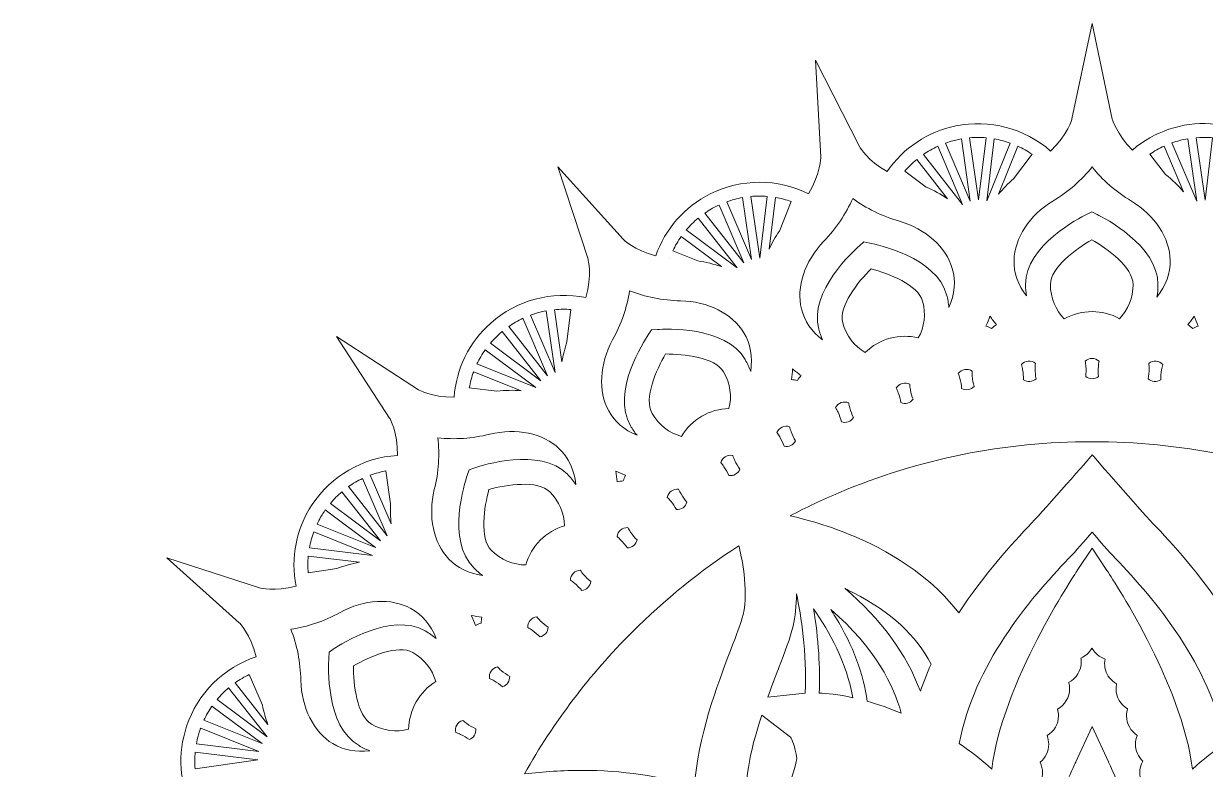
# Model space of a CAD drawing. Header units: millimetres. Extents: x 146 to 1170, y -927 to -143.
# Drawn here: x 145.9 to 351.5, y -679.2 to -549.4 of the extents above; entities that cross this region are included whole.
import ezdxf

# ---------------------------------------------------------------- set-up
doc = ezdxf.new("R2010")
doc.units = ezdxf.units.MM
doc.header["$MEASUREMENT"] = 0
doc.layers.add('Layer 5', color=7, linetype='Continuous')

msp = doc.modelspace()

# ---------------------------------------------------------------- linework, layer by layer
at = {"layer": 'Layer 5', "lineweight": 0}
for points, knots in [([(491.79, -770.75), (496.75, -767.38), (499.79, -762.04), (500.14, -756.07), (500.44, -751.05), (498.79, -746.22), (495.51, -742.43), (498.32, -739.51), (500.93, -738.82), (501.03, -738.79), (501.03, -738.79), (517.64, -735.27), (517.64, -735.27), (517.64, -735.27), (501.07, -731.76), (501.07, -731.76), (501.04, -731.76), (498.34, -731.05), (495.49, -728.1), (499.41, -723.56), (500.97, -717.61), (499.77, -711.75), (498.76, -706.84), (495.93, -702.6), (491.79, -699.79), (493.76, -696.23), (496.15, -694.87), (496.17, -694.86), (496.17, -694.86), (511.3, -687.16), (511.3, -687.16), (511.3, -687.16), (494.39, -688.06), (494.39, -688.06), (494.28, -688.07), (491.53, -688.09), (488.03, -685.95), (490.65, -680.55), (490.62, -674.39), (487.94, -669.03), (485.69, -664.56), (481.87, -661.2), (477.15, -659.55), (478.13, -655.57), (480.09, -653.7), (480.11, -653.68), (480.11, -653.68), (492.73, -642.33), (492.73, -642.33), (492.73, -642.33), (476.63, -647.58), (476.63, -647.58), (476.6, -647.59), (473.9, -648.33), (469.92, -647.17), (471.06, -641.26), (469.44, -635.32), (465.45, -630.83), (462.14, -627.1), (457.58, -624.84), (452.61, -624.47), (452.55, -620.47), (453.88, -618.15), (453.93, -618.06), (453.93, -618.06), (463.19, -603.83), (463.19, -603.83), (463.19, -603.83), (448.99, -613.07), (448.99, -613.07), (448.97, -613.09), (446.55, -614.5), (442.39, -614.42), (441.98, -608.48), (438.8, -603.02), (433.85, -599.76), (429.68, -597.01), (424.69, -596.01), (419.79, -596.93), (418.68, -593.04), (419.43, -590.46), (419.44, -590.44), (419.44, -590.44), (424.7, -574.29), (424.7, -574.29), (424.7, -574.29), (413.37, -586.89), (413.37, -586.89), (413.35, -586.91), (411.38, -588.91), (407.34, -589.9), (405.41, -584.26), (400.91, -579.79), (395.28, -577.92), (390.54, -576.34), (385.47, -576.67), (380.98, -578.83), (378.95, -575.39), (378.96, -572.7), (378.96, -572.68), (378.96, -572.68), (379.86, -555.72), (379.86, -555.72), (379.86, -555.72), (372.19, -570.82), (372.19, -570.82), (372.17, -570.85), (370.78, -573.3), (367.14, -575.29), (363.82, -570.32), (358.31, -567.16), (352.37, -566.81), (347.38, -566.51), (342.57, -568.14), (338.78, -571.39), (335.96, -568.61), (335.28, -566.02), (335.27, -566), (335.27, -566), (331.75, -549.39), (331.75, -549.39), (331.75, -549.39), (328.25, -565.96), (328.25, -565.96), (328.24, -565.99), (327.53, -568.71), (324.54, -571.57), (320.04, -567.62), (313.89, -565.98), (308.05, -567.18), (303.15, -568.19), (298.91, -571.01), (296.1, -575.14), (292.69, -573.2), (291.39, -570.94), (291.34, -570.86), (291.34, -570.86), (283.64, -555.72), (283.64, -555.72), (283.64, -555.72), (284.55, -572.64), (284.55, -572.64), (284.55, -572.67), (284.56, -575.46), (282.43, -579), (277.05, -576.33), (270.68, -576.33), (265.33, -579.01), (260.85, -581.26), (257.49, -585.09), (255.84, -589.82), (252.05, -588.82), (250.23, -586.99), (250.16, -586.92), (250.16, -586.92), (238.81, -574.29), (238.81, -574.29), (238.81, -574.29), (244.06, -590.4), (244.06, -590.4), (244.07, -590.43), (244.81, -593.11), (243.67, -597.07), (237.78, -595.87), (231.61, -597.51), (227.14, -601.49), (223.38, -604.83), (221.12, -609.42), (220.76, -614.42), (220.74, -614.42), (220.73, -614.42), (220.71, -614.42), (216.81, -614.42), (214.56, -613.1), (214.55, -613.09), (214.55, -613.09), (200.32, -603.83), (200.32, -603.83), (200.32, -603.83), (209.55, -618.03), (209.55, -618.03), (209.57, -618.05), (210.97, -620.45), (210.9, -624.54), (204.89, -624.9), (199.36, -628.09), (196.06, -633.1), (193.29, -637.3), (192.3, -642.31), (193.26, -647.27), (189.5, -648.28), (187.02, -647.62), (186.92, -647.59), (186.92, -647.59), (170.77, -642.33), (170.77, -642.33), (170.77, -642.33), (183.37, -653.65), (183.37, -653.65), (183.39, -653.67), (185.35, -655.61), (186.35, -659.56), (180.64, -661.46), (176.11, -665.97), (174.22, -671.67), (172.63, -676.46), (172.97, -681.59), (175.2, -686.12), (171.78, -688.11), (169.17, -688.07), (169.15, -688.06), (169.15, -688.06), (152.21, -687.16), (152.21, -687.16), (152.21, -687.16), (167.31, -694.84), (167.31, -694.84), (167.33, -694.85), (169.71, -696.21), (171.69, -699.74), (166.66, -703.06), (163.46, -708.58), (163.11, -714.58), (162.81, -719.63), (164.48, -724.5), (167.81, -728.3), (165.07, -731.06), (162.58, -731.73), (162.48, -731.76), (162.48, -731.76), (145.87, -735.27), (145.87, -735.27), (145.87, -735.27), (162.44, -738.78), (162.44, -738.78), (162.47, -738.79), (165.11, -739.48), (167.92, -742.35), (163.93, -746.86), (162.27, -753.02), (163.48, -758.9), (164.5, -763.87), (167.39, -768.15), (171.61, -770.96), (169.65, -774.42), (167.36, -775.68), (167.34, -775.69), (167.34, -775.69), (152.21, -783.38), (152.21, -783.38), (152.21, -783.38), (169.12, -782.48), (169.12, -782.48), (169.14, -782.49), (171.86, -782.46), (175.31, -784.5), (172.63, -789.88), (172.63, -796.26), (175.31, -801.61), (177.59, -806.16), (181.49, -809.55), (186.3, -811.17), (185.3, -814.99), (183.42, -816.85), (183.4, -816.86), (183.4, -816.86), (170.78, -828.21), (170.78, -828.21), (170.78, -828.21), (186.88, -822.97), (186.88, -822.97), (186.91, -822.96), (189.5, -822.24), (193.36, -823.31), (192.17, -829.19), (193.82, -835.34), (197.79, -839.81), (201.18, -843.62), (205.84, -845.89), (210.92, -846.2), (210.98, -850.2), (209.63, -852.39), (209.57, -852.48), (209.57, -852.48), (200.32, -866.71), (200.32, -866.71), (200.32, -866.71), (214.52, -857.47), (214.52, -857.47), (214.54, -857.46), (216.82, -856.12), (220.73, -856.12), (220.77, -856.12), (220.81, -856.13), (220.85, -856.13), (221.23, -862.1), (224.42, -867.6), (229.4, -870.89), (233.65, -873.69), (238.73, -874.67), (243.72, -873.66), (244.79, -877.5), (244.08, -880.09), (244.07, -880.11), (244.07, -880.11), (238.81, -896.25), (238.81, -896.25), (238.81, -896.25), (250.14, -883.65), (250.14, -883.65), (250.16, -883.63), (252.04, -881.72), (255.9, -880.71), (257.82, -886.37), (262.32, -890.85), (267.97, -892.73), (272.8, -894.33), (277.97, -893.97), (282.52, -891.7), (284.56, -895.14), (284.55, -897.85), (284.55, -897.87), (284.55, -897.87), (283.65, -914.82), (283.65, -914.82), (283.65, -914.82), (291.32, -899.72), (291.32, -899.72), (291.33, -899.7), (292.67, -897.36), (296.13, -895.39), (299.45, -900.33), (304.95, -903.49), (310.88, -903.84), (315.95, -904.14), (320.85, -902.45), (324.66, -899.09), (327.54, -901.9), (328.23, -904.53), (328.24, -904.54), (328.24, -904.54), (331.76, -921.15), (331.76, -921.15), (331.76, -921.15), (335.26, -904.58), (335.26, -904.58), (335.27, -904.56), (335.95, -901.95), (338.8, -899.14), (343.28, -903.04), (349.4, -904.66), (355.2, -903.47), (360.18, -902.44), (364.47, -899.55), (367.28, -895.32), (370.85, -897.29), (372.16, -899.67), (372.17, -899.69), (372.17, -899.69), (379.87, -914.82), (379.87, -914.82), (379.87, -914.82), (378.96, -897.91), (378.96, -897.91), (378.96, -897.88), (378.95, -895.17), (380.98, -891.72), (386.39, -894.35), (392.55, -894.32), (397.91, -891.64), (402.45, -889.36), (405.83, -885.47), (407.46, -880.67), (411.38, -881.65), (413.27, -883.55), (413.35, -883.62), (413.35, -883.62), (424.7, -896.25), (424.7, -896.25), (424.7, -896.25), (419.45, -880.15), (419.45, -880.15), (419.44, -880.12), (418.72, -877.49), (419.8, -873.62), (425.7, -874.75), (431.63, -873.13), (436.11, -869.15), (439.9, -865.79), (442.16, -861.17), (442.49, -856.12), (446.54, -856.06), (448.87, -857.4), (448.96, -857.45), (448.96, -857.45), (463.19, -866.71), (463.19, -866.71), (463.19, -866.71), (453.96, -852.51), (453.96, -852.51), (453.94, -852.49), (452.56, -850.13), (452.61, -846.09), (458.59, -845.65), (463.9, -842.54), (467.19, -837.55), (469.97, -833.33), (470.96, -828.28), (469.98, -823.33), (473.95, -822.16), (476.49, -822.92), (476.59, -822.95), (476.59, -822.95), (492.74, -828.21), (492.74, -828.21), (492.74, -828.21), (480.14, -816.89), (480.14, -816.89), (480.12, -816.87), (478.16, -814.92), (477.16, -811), (482.82, -809.02), (487.14, -804.65), (489.03, -798.98), (490.61, -794.21), (490.28, -789.11), (488.07, -784.57), (491.61, -782.42), (494.33, -782.47), (494.35, -782.48), (494.35, -782.48), (511.3, -783.38), (511.3, -783.38), (511.3, -783.38), (496.21, -775.7), (496.21, -775.7), (496.18, -775.69), (493.77, -774.31), (491.79, -770.75)], [0, 0, 0, 0, 1, 1, 1, 2, 2, 2, 3, 3, 3, 4, 4, 4, 5, 5, 5, 6, 6, 6, 7, 7, 7, 8, 8, 8, 9, 9, 9, 10, 10, 10, 11, 11, 11, 12, 12, 12, 13, 13, 13, 14, 14, 14, 15, 15, 15, 16, 16, 16, 17, 17, 17, 18, 18, 18, 19, 19, 19, 20, 20, 20, 21, 21, 21, 22, 22, 22, 23, 23, 23, 24, 24, 24, 25, 25, 25, 26, 26, 26, 27, 27, 27, 28, 28, 28, 29, 29, 29, 30, 30, 30, 31, 31, 31, 32, 32, 32, 33, 33, 33, 34, 34, 34, 35, 35, 35, 36, 36, 36, 37, 37, 37, 38, 38, 38, 39, 39, 39, 40, 40, 40, 41, 41, 41, 42, 42, 42, 43, 43, 43, 44, 44, 44, 45, 45, 45, 46, 46, 46, 47, 47, 47, 48, 48, 48, 49, 49, 49, 50, 50, 50, 51, 51, 51, 52, 52, 52, 53, 53, 53, 54, 54, 54, 55, 55, 55, 56, 56, 56, 57, 57, 57, 58, 58, 58, 59, 59, 59, 60, 60, 60, 61, 61, 61, 62, 62, 62, 63, 63, 63, 64, 64, 64, 65, 65, 65, 66, 66, 66, 67, 67, 67, 68, 68, 68, 69, 69, 69, 70, 70, 70, 71, 71, 71, 72, 72, 72, 73, 73, 73, 74, 74, 74, 75, 75, 75, 76, 76, 76, 77, 77, 77, 78, 78, 78, 79, 79, 79, 80, 80, 80, 81, 81, 81, 82, 82, 82, 83, 83, 83, 84, 84, 84, 85, 85, 85, 86, 86, 86, 87, 87, 87, 88, 88, 88, 89, 89, 89, 90, 90, 90, 91, 91, 91, 92, 92, 92, 93, 93, 93, 94, 94, 94, 95, 95, 95, 96, 96, 96, 97, 97, 97, 98, 98, 98, 99, 99, 99, 100, 100, 100, 101, 101, 101, 102, 102, 102, 103, 103, 103, 104, 104, 104, 105, 105, 105, 106, 106, 106, 107, 107, 107, 108, 108, 108, 109, 109, 109, 110, 110, 110, 111, 111, 111, 112, 112, 112, 113, 113, 113, 114, 114, 114, 115, 115, 115, 116, 116, 116, 117, 117, 117, 118, 118, 118, 119, 119, 119, 120, 120, 120, 121, 121, 121, 122, 122, 122, 123, 123, 123, 124, 124, 124, 125, 125, 125, 126, 126, 126, 127, 127, 127, 128, 128, 128, 129, 129, 129, 130, 130, 130, 131, 131, 131, 132, 132, 132, 133, 133, 133, 134, 134, 134, 135, 135, 135, 136, 136, 136, 137, 137, 137, 138, 138, 138, 139, 139, 139, 140, 140, 140, 141, 141, 141, 142, 142, 142, 143, 143, 143, 144, 144, 144, 145, 145, 145, 146, 146, 146, 146]), ([(309.01, -569.45), (309.01, -569.45), (310.56, -580.27), (310.56, -580.27), (310.56, -580.27), (306.25, -570.18), (306.25, -570.18), (306.69, -570.02), (307.12, -569.89), (307.55, -569.77), (307.88, -569.68), (308.21, -569.6), (308.53, -569.54), (308.69, -569.51), (308.85, -569.48), (309.01, -569.45)], [0, 0, 0, 0, 1, 1, 1, 2, 2, 2, 3, 3, 3, 4, 4, 4, 5, 5, 5, 5]), ([(310.45, -569.26), (311.41, -569.18), (312.37, -569.18), (313.3, -569.26), (313.3, -569.26), (312, -580.07), (312, -580.07), (312, -580.07), (310.45, -569.26), (310.45, -569.26)], [0, 0, 0, 0, 1, 1, 1, 2, 2, 2, 3, 3, 3, 3]), ([(313.44, -580.24), (313.44, -580.24), (314.74, -569.44), (314.74, -569.44), (315.66, -569.6), (316.58, -569.85), (317.48, -570.17), (317.48, -570.17), (313.44, -580.24), (313.44, -580.24)], [0, 0, 0, 0, 1, 1, 1, 2, 2, 2, 3, 3, 3, 3]), ([(345.63, -570.15), (346.53, -569.83), (347.46, -569.58), (348.41, -569.42), (348.41, -569.42), (349.97, -580.31), (349.97, -580.31), (349.97, -580.31), (345.63, -570.15), (345.63, -570.15)], [0, 0, 0, 0, 1, 1, 1, 2, 2, 2, 3, 3, 3, 3]), ([(349.85, -569.24), (350.67, -569.17), (351.44, -569.17), (352.23, -569.21), (352.39, -569.22), (352.55, -569.24), (352.71, -569.25), (352.71, -569.25), (351.41, -580.1), (351.41, -580.1), (351.41, -580.1), (349.85, -569.24), (349.85, -569.24)], [0, 0, 0, 0, 1, 1, 1, 2, 2, 2, 3, 3, 3, 4, 4, 4, 4]), ([(302.4, -572.15), (303.18, -571.61), (304.02, -571.13), (304.9, -570.73), (304.9, -570.73), (309.22, -580.84), (309.22, -580.84), (309.22, -580.84), (302.4, -572.15), (302.4, -572.15)], [0, 0, 0, 0, 1, 1, 1, 2, 2, 2, 3, 3, 3, 3]), ([(318.07, -576.41), (317.13, -577.22), (316.26, -578.11), (315.48, -579.05), (315.48, -579.05), (318.83, -570.72), (318.83, -570.72), (319.69, -571.11), (320.52, -571.58), (321.3, -572.1), (321.3, -572.1), (318.07, -576.41), (318.07, -576.41)], [0, 0, 0, 0, 1, 1, 1, 2, 2, 2, 3, 3, 3, 4, 4, 4, 4]), ([(344.54, -575.67), (344.54, -575.67), (341.77, -572.13), (341.77, -572.13), (342.56, -571.58), (343.4, -571.1), (344.28, -570.7), (344.28, -570.7), (347.67, -578.64), (347.67, -578.64), (346.74, -577.56), (345.69, -576.57), (344.54, -575.67)], [0, 0, 0, 0, 1, 1, 1, 2, 2, 2, 3, 3, 3, 4, 4, 4, 4]), ([(302.86, -577.82), (302.86, -577.82), (299.18, -575.07), (299.18, -575.07), (299.8, -574.33), (300.5, -573.65), (301.24, -573.03), (301.24, -573.03), (306.61, -579.86), (306.61, -579.86), (305.44, -579.07), (304.18, -578.39), (302.86, -577.82)], [0, 0, 0, 0, 1, 1, 1, 2, 2, 2, 3, 3, 3, 4, 4, 4, 4]), ([(343.03, -596.97), (343.15, -596.25), (343.21, -595.52), (343.21, -594.78), (343.21, -587.98), (333.73, -583.15), (332.64, -582.62), (332.64, -582.62), (331.7, -582.15), (331.7, -582.15), (331.7, -582.15), (330.75, -582.62), (330.75, -582.62), (329.67, -583.15), (320.18, -587.98), (320.18, -594.78), (320.18, -595.45), (320.23, -596.12), (320.33, -596.78), (318.85, -594.82), (318.12, -592.74), (318.17, -590.59), (318.26, -586.71), (320.85, -582.75), (324.93, -580.26), (327.66, -578.61), (329.95, -576.61), (331.75, -574.32), (333.56, -576.61), (335.85, -578.61), (338.58, -580.26), (342.66, -582.75), (345.25, -586.71), (345.34, -590.59), (345.39, -592.81), (344.61, -594.95), (343.03, -596.97)], [0, 0, 0, 0, 1, 1, 1, 2, 2, 2, 3, 3, 3, 4, 4, 4, 5, 5, 5, 6, 6, 6, 7, 7, 7, 8, 8, 8, 9, 9, 9, 10, 10, 10, 11, 11, 11, 12, 12, 12, 12]), ([(268.2, -580.4), (269.1, -580.07), (270.02, -579.82), (270.94, -579.66), (270.94, -579.66), (272.48, -590.44), (272.48, -590.44), (272.48, -590.44), (268.2, -580.4), (268.2, -580.4)], [0, 0, 0, 0, 1, 1, 1, 2, 2, 2, 3, 3, 3, 3]), ([(272.38, -579.46), (273.31, -579.38), (274.26, -579.38), (275.22, -579.46), (275.22, -579.46), (273.92, -590.23), (273.92, -590.23), (273.92, -590.23), (272.38, -579.46), (272.38, -579.46)], [0, 0, 0, 0, 1, 1, 1, 2, 2, 2, 3, 3, 3, 3]), ([(275.57, -588.65), (275.57, -588.65), (276.66, -579.64), (276.66, -579.64), (277.6, -579.8), (278.52, -580.03), (279.4, -580.34), (279.4, -580.34), (277.34, -585.48), (277.34, -585.48), (276.66, -586.49), (276.07, -587.55), (275.57, -588.65)], [0, 0, 0, 0, 1, 1, 1, 2, 2, 2, 3, 3, 3, 4, 4, 4, 4]), ([(266.85, -580.96), (266.85, -580.96), (271.15, -591.01), (271.15, -591.01), (271.15, -591.01), (264.37, -582.37), (264.37, -582.37), (264.75, -582.11), (265.14, -581.86), (265.52, -581.64), (265.81, -581.48), (266.11, -581.31), (266.41, -581.16), (266.56, -581.09), (266.71, -581.02), (266.85, -580.96)], [0, 0, 0, 0, 1, 1, 1, 2, 2, 2, 3, 3, 3, 4, 4, 4, 5, 5, 5, 5]), ([(285.05, -587.31), (287.25, -585), (288.95, -582.48), (290.1, -579.8), (292.43, -581.54), (295.17, -582.88), (298.22, -583.78), (302.82, -585.13), (306.34, -588.28), (307.43, -592), (308.05, -594.15), (307.86, -596.43), (306.84, -598.79), (306.77, -598.05), (306.64, -597.31), (306.44, -596.59), (304.68, -590.02), (294.27, -587.81), (293.09, -587.58), (293.09, -587.58), (292.05, -587.37), (292.05, -587.37), (292.05, -587.37), (291.26, -588.07), (291.26, -588.07), (290.35, -588.86), (282.44, -595.99), (284.19, -602.55), (284.37, -603.2), (284.59, -603.83), (284.86, -604.44), (282.93, -602.93), (281.7, -601.12), (281.19, -599.03), (280.26, -595.26), (281.74, -590.77), (285.05, -587.31)], [0, 0, 0, 0, 1, 1, 1, 2, 2, 2, 3, 3, 3, 4, 4, 4, 5, 5, 5, 6, 6, 6, 7, 7, 7, 8, 8, 8, 9, 9, 9, 10, 10, 10, 11, 11, 11, 12, 12, 12, 12]), ([(261.16, -585.27), (261.78, -584.55), (262.47, -583.87), (263.21, -583.25), (263.21, -583.25), (270, -591.9), (270, -591.9), (270, -591.9), (261.16, -585.27), (261.16, -585.27)], [0, 0, 0, 0, 1, 1, 1, 2, 2, 2, 3, 3, 3, 3]), ([(263.18, -590.68), (263.18, -590.68), (258.81, -588.92), (258.81, -588.92), (259.22, -588.05), (259.71, -587.22), (260.27, -586.42), (260.27, -586.42), (267.29, -591.68), (267.29, -591.68), (265.97, -591.23), (264.59, -590.89), (263.18, -590.68)], [0, 0, 0, 0, 1, 1, 1, 2, 2, 2, 3, 3, 3, 4, 4, 4, 4]), ([(331.7, -587), (334.43, -588.55), (338.89, -591.85), (338.89, -594.78), (338.89, -597.05), (338.03, -599.21), (336.53, -600.74), (335.06, -599.93), (333.42, -599.5), (331.75, -599.5), (330.06, -599.5), (328.39, -599.95), (326.91, -600.78), (325.38, -599.25), (324.5, -597.07), (324.5, -594.78), (324.5, -591.85), (328.97, -588.55), (331.7, -587)], [0, 0, 0, 0, 1, 1, 1, 2, 2, 2, 3, 3, 3, 4, 4, 4, 5, 5, 5, 6, 6, 6, 6]), ([(301.52, -604.08), (299.91, -603.69), (298.21, -603.7), (296.61, -604.13), (294.98, -604.57), (293.48, -605.43), (292.27, -606.62), (290.38, -605.53), (288.96, -603.65), (288.37, -601.43), (287.61, -598.61), (291.07, -594.26), (293.31, -592.06), (296.34, -592.84), (301.51, -594.88), (302.27, -597.71), (302.86, -599.9), (302.59, -602.21), (301.52, -604.08)], [0, 0, 0, 0, 1, 1, 1, 2, 2, 2, 3, 3, 3, 4, 4, 4, 5, 5, 5, 6, 6, 6, 6]), ([(272.36, -609.91), (272.1, -609.2), (271.78, -608.52), (271.4, -607.85), (268, -601.97), (257.37, -602.52), (256.16, -602.61), (256.16, -602.61), (255.11, -602.68), (255.11, -602.68), (255.11, -602.68), (254.52, -603.56), (254.52, -603.56), (253.85, -604.55), (248.05, -613.48), (251.45, -619.37), (251.79, -619.95), (252.17, -620.51), (252.58, -621.03), (250.34, -620.08), (248.68, -618.64), (247.65, -616.76), (245.78, -613.36), (246.05, -608.64), (248.34, -604.44), (249.87, -601.64), (250.86, -598.76), (251.28, -595.88), (253.99, -596.96), (256.97, -597.55), (260.16, -597.62), (264.94, -597.73), (269.16, -599.86), (271.18, -603.18), (272.34, -605.1), (272.74, -607.36), (272.36, -609.91)], [0, 0, 0, 0, 1, 1, 1, 2, 2, 2, 3, 3, 3, 4, 4, 4, 5, 5, 5, 6, 6, 6, 7, 7, 7, 8, 8, 8, 9, 9, 9, 10, 10, 10, 11, 11, 11, 12, 12, 12, 12]), ([(234.06, -600.11), (234.94, -599.79), (235.86, -599.54), (236.8, -599.37), (236.8, -599.37), (238.33, -610.11), (238.33, -610.11), (238.33, -610.11), (234.06, -600.11), (234.06, -600.11)], [0, 0, 0, 0, 1, 1, 1, 2, 2, 2, 3, 3, 3, 3]), ([(238.24, -599.17), (239.19, -599.08), (240.14, -599.07), (241.07, -599.13), (241.07, -599.13), (240.39, -604.77), (240.39, -604.77), (240.01, -605.91), (239.72, -607.07), (239.53, -608.23), (239.53, -608.23), (238.24, -599.17), (238.24, -599.17)], [0, 0, 0, 0, 1, 1, 1, 2, 2, 2, 3, 3, 3, 4, 4, 4, 4]), ([(315.1, -601.78), (314.81, -601.98), (314.54, -602.2), (314.27, -602.43), (313.95, -602.27), (313.63, -602.13), (313.29, -602.01), (313.55, -601.44), (313.78, -600.86), (313.98, -600.28), (314.33, -600.79), (314.7, -601.29), (315.1, -601.78)], [0, 0, 0, 0, 1, 1, 1, 2, 2, 2, 3, 3, 3, 4, 4, 4, 4]), ([(349.53, -600.28), (349.73, -600.86), (349.96, -601.45), (350.22, -602.02), (349.89, -602.14), (349.56, -602.28), (349.25, -602.43), (348.98, -602.2), (348.7, -601.98), (348.41, -601.77), (348.81, -601.29), (349.18, -600.79), (349.53, -600.28)], [0, 0, 0, 0, 1, 1, 1, 2, 2, 2, 3, 3, 3, 4, 4, 4, 4]), ([(230.26, -602.1), (231.05, -601.55), (231.87, -601.07), (232.72, -600.67), (232.72, -600.67), (237, -610.68), (237, -610.68), (237, -610.68), (230.26, -602.1), (230.26, -602.1)], [0, 0, 0, 0, 1, 1, 1, 2, 2, 2, 3, 3, 3, 3]), ([(228.74, -603.29), (228.86, -603.19), (228.98, -603.08), (229.11, -602.98), (229.11, -602.98), (235.85, -611.58), (235.85, -611.58), (235.85, -611.58), (227.08, -604.99), (227.08, -604.99), (227.38, -604.64), (227.69, -604.3), (228, -603.99), (228.24, -603.75), (228.49, -603.52), (228.74, -603.29)], [0, 0, 0, 0, 1, 1, 1, 2, 2, 2, 3, 3, 3, 4, 4, 4, 5, 5, 5, 5]), ([(224.73, -608.62), (225.14, -607.76), (225.63, -606.93), (226.19, -606.14), (226.19, -606.14), (234.98, -612.74), (234.98, -612.74), (234.98, -612.74), (224.73, -608.62), (224.73, -608.62)], [0, 0, 0, 0, 1, 1, 1, 2, 2, 2, 3, 3, 3, 3]), ([(257.54, -606.88), (260.67, -606.85), (266.19, -607.47), (267.65, -610.01), (268.79, -611.98), (269.13, -614.29), (268.58, -616.37), (266.93, -616.41), (265.31, -616.87), (263.87, -617.69), (262.41, -618.54), (261.18, -619.75), (260.32, -621.22), (258.2, -620.66), (256.34, -619.21), (255.19, -617.21), (253.73, -614.68), (255.94, -609.58), (257.54, -606.88)], [0, 0, 0, 0, 1, 1, 1, 2, 2, 2, 3, 3, 3, 4, 4, 4, 5, 5, 5, 6, 6, 6, 6]), ([(322, -611.19), (321.72, -611.46), (321.34, -611.63), (320.94, -611.66), (320.54, -611.7), (320.15, -611.6), (319.81, -611.38), (319.82, -610.78), (319.77, -610.19), (319.67, -609.61), (319.62, -609.32), (319.55, -609.02), (319.47, -608.73), (319.77, -608.39), (320.19, -608.17), (320.63, -608.14), (321.1, -608.09), (321.52, -608.22), (321.88, -608.51), (321.85, -608.82), (321.84, -609.12), (321.84, -609.42), (321.84, -610.01), (321.89, -610.6), (322, -611.19)], [0, 0, 0, 0, 1, 1, 1, 2, 2, 2, 3, 3, 3, 4, 4, 4, 5, 5, 5, 6, 6, 6, 7, 7, 7, 8, 8, 8, 8]), ([(332.85, -610.81), (332.24, -611.3), (331.27, -611.31), (330.66, -610.81), (330.71, -610.22), (330.72, -609.62), (330.66, -609.03), (330.64, -608.74), (330.6, -608.44), (330.54, -608.14), (330.87, -607.83), (331.31, -607.65), (331.75, -607.65), (332.2, -607.65), (332.64, -607.83), (332.97, -608.14), (332.91, -608.44), (332.87, -608.74), (332.84, -609.04), (332.79, -609.62), (332.8, -610.22), (332.85, -610.81)], [0, 0, 0, 0, 1, 1, 1, 2, 2, 2, 3, 3, 3, 4, 4, 4, 5, 5, 5, 6, 6, 6, 7, 7, 7, 7]), ([(341.63, -608.51), (341.99, -608.22), (342.41, -608.09), (342.88, -608.13), (343.33, -608.17), (343.74, -608.38), (344.04, -608.72), (343.96, -609.02), (343.89, -609.32), (343.84, -609.61), (343.74, -610.19), (343.69, -610.79), (343.69, -611.38), (343.36, -611.6), (342.97, -611.7), (342.57, -611.66), (342.17, -611.63), (341.79, -611.46), (341.51, -611.19), (341.62, -610.6), (341.67, -610.01), (341.67, -609.42), (341.67, -609.12), (341.66, -608.82), (341.63, -608.51)], [0, 0, 0, 0, 1, 1, 1, 2, 2, 2, 3, 3, 3, 4, 4, 4, 5, 5, 5, 6, 6, 6, 7, 7, 7, 8, 8, 8, 8]), ([(228.22, -613.34), (228.22, -613.34), (223.4, -612.76), (223.4, -612.76), (223.57, -611.81), (223.83, -610.87), (224.17, -609.96), (224.17, -609.96), (232.4, -613.27), (232.4, -613.27), (231.02, -613.16), (229.62, -613.19), (228.22, -613.34)], [0, 0, 0, 0, 1, 1, 1, 2, 2, 2, 3, 3, 3, 4, 4, 4, 4]), ([(279.43, -611.33), (279.53, -610.71), (279.61, -610.09), (279.65, -609.48), (280.11, -609.88), (280.6, -610.27), (281.11, -610.63), (280.89, -610.9), (280.67, -611.19), (280.48, -611.48), (280.13, -611.41), (279.78, -611.36), (279.43, -611.33)], [0, 0, 0, 0, 1, 1, 1, 2, 2, 2, 3, 3, 3, 4, 4, 4, 4]), ([(310.87, -609.85), (310.87, -610.16), (310.88, -610.47), (310.91, -610.76), (310.96, -611.35), (311.06, -611.94), (311.22, -612.51), (310.96, -612.81), (310.61, -613.01), (310.21, -613.08), (309.81, -613.15), (309.41, -613.08), (309.06, -612.89), (309.01, -612.3), (308.91, -611.71), (308.76, -611.14), (308.68, -610.85), (308.59, -610.57), (308.48, -610.28), (308.76, -609.92), (309.15, -609.67), (309.59, -609.59), (310.04, -609.51), (310.49, -609.6), (310.87, -609.85)], [0, 0, 0, 0, 1, 1, 1, 2, 2, 2, 3, 3, 3, 4, 4, 4, 5, 5, 5, 6, 6, 6, 7, 7, 7, 8, 8, 8, 8]), ([(300.6, -614.77), (300.36, -615.09), (300.03, -615.32), (299.64, -615.42), (299.25, -615.52), (298.84, -615.49), (298.48, -615.34), (298.38, -614.75), (298.23, -614.17), (298.03, -613.62), (297.93, -613.34), (297.81, -613.06), (297.68, -612.79), (297.92, -612.4), (298.29, -612.11), (298.72, -612), (299.16, -611.88), (299.63, -611.94), (300.02, -612.15), (300.04, -612.45), (300.08, -612.76), (300.13, -613.05), (300.13, -613.05), (300.15, -613.15), (300.15, -613.15), (300.15, -613.15), (300.16, -613.19), (300.16, -613.19), (300.26, -613.72), (300.41, -614.25), (300.6, -614.77)], [0, 0, 0, 0, 1, 1, 1, 2, 2, 2, 3, 3, 3, 4, 4, 4, 5, 5, 5, 6, 6, 6, 7, 7, 7, 8, 8, 8, 9, 9, 9, 10, 10, 10, 10]), ([(288.11, -615.35), (288.53, -615.19), (288.99, -615.2), (289.41, -615.38), (289.46, -615.69), (289.53, -615.99), (289.6, -616.27), (289.76, -616.85), (289.96, -617.41), (290.22, -617.94), (290.01, -618.28), (289.7, -618.54), (289.32, -618.67), (288.94, -618.81), (288.53, -618.82), (288.15, -618.69), (288.01, -618.12), (287.8, -617.55), (287.56, -617.02), (287.43, -616.75), (287.29, -616.48), (287.13, -616.22), (287.34, -615.81), (287.69, -615.5), (288.11, -615.35)], [0, 0, 0, 0, 1, 1, 1, 2, 2, 2, 3, 3, 3, 4, 4, 4, 5, 5, 5, 6, 6, 6, 7, 7, 7, 8, 8, 8, 8]), ([(217.94, -621.46), (220.84, -621.8), (223.87, -621.59), (226.97, -620.84), (231.62, -619.71), (236.25, -620.68), (239.05, -623.36), (240.67, -624.91), (241.65, -627), (241.94, -629.57), (241.5, -628.94), (241.01, -628.35), (240.46, -627.8), (235.65, -623), (225.53, -626.29), (224.39, -626.68), (224.39, -626.68), (223.39, -627.02), (223.39, -627.02), (223.39, -627.02), (223.05, -628.02), (223.05, -628.02), (222.65, -629.16), (219.36, -639.28), (224.17, -644.09), (224.65, -644.58), (225.17, -645.02), (225.71, -645.42), (223.3, -645.07), (221.32, -644.12), (219.84, -642.57), (217.16, -639.77), (216.19, -635.14), (217.32, -630.49), (218.08, -627.39), (218.28, -624.35), (217.94, -621.46)], [0, 0, 0, 0, 1, 1, 1, 2, 2, 2, 3, 3, 3, 4, 4, 4, 5, 5, 5, 6, 6, 6, 7, 7, 7, 8, 8, 8, 9, 9, 9, 10, 10, 10, 11, 11, 11, 12, 12, 12, 12]), ([(279.32, -622.82), (278.95, -622.99), (278.55, -623.03), (278.16, -622.94), (277.96, -622.38), (277.71, -621.83), (277.42, -621.32), (277.27, -621.07), (277.1, -620.81), (276.92, -620.56), (277.09, -620.13), (277.41, -619.8), (277.82, -619.61), (278.23, -619.41), (278.69, -619.39), (279.12, -619.53), (279.2, -619.83), (279.29, -620.12), (279.39, -620.4), (279.6, -620.96), (279.85, -621.5), (280.15, -622.01), (279.97, -622.36), (279.68, -622.65), (279.32, -622.82)], [0, 0, 0, 0, 1, 1, 1, 2, 2, 2, 3, 3, 3, 4, 4, 4, 5, 5, 5, 6, 6, 6, 7, 7, 7, 8, 8, 8, 8]), ([(373.2, -638.6), (365.45, -641.86), (359.14, -646.47), (354.92, -651.94), (350.67, -645.33), (345.68, -639.86), (342.28, -636.31), (339.96, -633.88), (332.06, -624.73), (331.98, -624.64), (331.98, -624.64), (331.79, -624.42), (331.79, -624.42), (331.79, -624.42), (331.6, -624.64), (331.6, -624.64), (331.53, -624.73), (323.67, -633.76), (321.23, -636.31), (317.83, -639.86), (312.84, -645.33), (308.59, -651.94), (304.37, -646.47), (298.06, -641.86), (290.31, -638.6), (286, -636.78), (282, -635.67), (279.23, -635.03), (281.99, -633.59), (284.84, -632.24), (287.69, -631.03), (301.65, -625.13), (316.47, -622.14), (331.75, -622.14), (347.04, -622.14), (361.86, -625.13), (375.81, -631.03), (378.67, -632.24), (381.52, -633.59), (384.28, -635.03), (381.51, -635.67), (377.51, -636.78), (373.2, -638.6)], [0, 0, 0, 0, 1, 1, 1, 2, 2, 2, 3, 3, 3, 4, 4, 4, 5, 5, 5, 6, 6, 6, 7, 7, 7, 8, 8, 8, 9, 9, 9, 10, 10, 10, 11, 11, 11, 12, 12, 12, 13, 13, 13, 14, 14, 14, 14]), ([(267.94, -624.75), (268.33, -624.52), (268.8, -624.45), (269.23, -624.56), (269.34, -624.84), (269.45, -625.13), (269.58, -625.4), (269.83, -625.94), (270.13, -626.45), (270.47, -626.94), (270.33, -627.31), (270.06, -627.61), (269.72, -627.82), (269.37, -628.02), (268.97, -628.09), (268.57, -628.03), (268.33, -627.49), (268.03, -626.97), (267.69, -626.49), (267.52, -626.25), (267.34, -626.01), (267.14, -625.78), (267.27, -625.34), (267.56, -624.97), (267.94, -624.75)], [0, 0, 0, 0, 1, 1, 1, 2, 2, 2, 3, 3, 3, 4, 4, 4, 5, 5, 5, 6, 6, 6, 7, 7, 7, 8, 8, 8, 8]), ([(202.39, -629.96), (203.15, -629.43), (203.98, -628.95), (204.84, -628.54), (204.84, -628.54), (209.11, -638.52), (209.11, -638.52), (209.11, -638.52), (202.39, -629.96), (202.39, -629.96)], [0, 0, 0, 0, 1, 1, 1, 2, 2, 2, 3, 3, 3, 3]), ([(209.79, -636.44), (209.79, -636.44), (206.18, -627.98), (206.18, -627.98), (207.08, -627.64), (207.99, -627.39), (208.91, -627.21), (208.91, -627.21), (209.72, -632.93), (209.72, -632.93), (209.66, -634.11), (209.68, -635.29), (209.79, -636.44)], [0, 0, 0, 0, 1, 1, 1, 2, 2, 2, 3, 3, 3, 4, 4, 4, 4]), ([(235.75, -639.27), (235.75, -639.27), (235.75, -639.27), (235.75, -639.27), (234.55, -640.47), (233.68, -641.96), (233.23, -643.58), (231.04, -643.61), (228.86, -642.67), (227.23, -641.04), (225.16, -638.97), (225.98, -633.48), (226.82, -630.45), (229.84, -629.61), (235.33, -628.79), (237.4, -630.86), (239.02, -632.47), (239.94, -634.62), (239.95, -636.79), (238.36, -637.25), (236.91, -638.11), (235.75, -639.27)], [0, 0, 0, 0, 1, 1, 1, 2, 2, 2, 3, 3, 3, 4, 4, 4, 5, 5, 5, 6, 6, 6, 7, 7, 7, 7]), ([(250.58, -627.99), (250.43, -628.31), (250.3, -628.64), (250.18, -628.98), (249.83, -629), (249.48, -629.04), (249.14, -629.1), (249.08, -628.48), (248.99, -627.86), (248.87, -627.26), (249.42, -627.52), (249.99, -627.77), (250.58, -627.99)], [0, 0, 0, 0, 1, 1, 1, 2, 2, 2, 3, 3, 3, 4, 4, 4, 4]), ([(201.24, -630.85), (201.24, -630.85), (207.96, -639.42), (207.96, -639.42), (207.96, -639.42), (199.23, -632.87), (199.23, -632.87), (199.85, -632.13), (200.53, -631.46), (201.24, -630.85)], [0, 0, 0, 0, 1, 1, 1, 2, 2, 2, 3, 3, 3, 3]), ([(258.55, -630.73), (258.93, -630.47), (259.38, -630.36), (259.82, -630.43), (259.95, -630.71), (260.09, -630.98), (260.24, -631.24), (260.54, -631.75), (260.88, -632.24), (261.26, -632.69), (261.15, -633.07), (260.92, -633.4), (260.59, -633.63), (260.26, -633.86), (259.86, -633.97), (259.47, -633.95), (259.17, -633.43), (258.83, -632.94), (258.46, -632.49), (258.27, -632.27), (258.06, -632.04), (257.84, -631.83), (257.93, -631.38), (258.19, -630.99), (258.55, -630.73)], [0, 0, 0, 0, 1, 1, 1, 2, 2, 2, 3, 3, 3, 4, 4, 4, 5, 5, 5, 6, 6, 6, 7, 7, 7, 8, 8, 8, 8]), ([(196.91, -636.49), (197.11, -636.07), (197.32, -635.66), (197.54, -635.28), (197.71, -634.99), (197.89, -634.7), (198.07, -634.42), (198.16, -634.29), (198.25, -634.15), (198.35, -634.02), (198.35, -634.02), (207.09, -640.58), (207.09, -640.58), (207.09, -640.58), (196.91, -636.49), (196.91, -636.49)], [0, 0, 0, 0, 1, 1, 1, 2, 2, 2, 3, 3, 3, 4, 4, 4, 5, 5, 5, 5]), ([(249.72, -637.51), (250.06, -637.22), (250.51, -637.07), (250.96, -637.1), (251.11, -637.37), (251.28, -637.62), (251.45, -637.87), (251.79, -638.35), (252.17, -638.81), (252.59, -639.23), (252.51, -639.61), (252.3, -639.96), (252, -640.22), (251.69, -640.48), (251.31, -640.62), (250.91, -640.63), (250.57, -640.14), (250.19, -639.69), (249.78, -639.27), (249.56, -639.06), (249.34, -638.85), (249.1, -638.66), (249.15, -638.21), (249.37, -637.8), (249.72, -637.51)], [0, 0, 0, 0, 1, 1, 1, 2, 2, 2, 3, 3, 3, 4, 4, 4, 5, 5, 5, 6, 6, 6, 7, 7, 7, 8, 8, 8, 8]), ([(195.58, -640.61), (195.75, -639.67), (196.01, -638.74), (196.34, -637.83), (196.34, -637.83), (206.55, -641.93), (206.55, -641.93), (206.55, -641.93), (195.58, -640.61), (195.58, -640.61)], [0, 0, 0, 0, 1, 1, 1, 2, 2, 2, 3, 3, 3, 3]), ([(331.75, -640.69), (331.75, -640.69), (329.17, -644.55), (329.17, -644.55), (328.63, -645.35), (316.07, -664.23), (314.31, -679.13), (312.49, -677.47), (310.59, -675.97), (308.65, -674.67), (311.2, -660.97), (320.72, -649.74), (327.67, -642.48), (328.98, -641.11), (330.36, -639.56), (331.76, -637.86), (333.16, -639.57), (334.53, -641.12), (335.84, -642.48), (342.79, -649.74), (352.31, -660.97), (354.86, -674.67), (352.92, -675.97), (351.02, -677.47), (349.2, -679.13), (347.44, -664.23), (334.88, -645.35), (334.34, -644.55), (334.34, -644.55), (331.75, -640.69), (331.75, -640.69)], [0, 0, 0, 0, 1, 1, 1, 2, 2, 2, 3, 3, 3, 4, 4, 4, 5, 5, 5, 6, 6, 6, 7, 7, 7, 8, 8, 8, 9, 9, 9, 10, 10, 10, 10]), ([(251.71, -655.29), (257.38, -649.62), (263.63, -644.56), (270.3, -640.24), (270.7, -641.83), (272.06, -647.82), (271.03, -652.24), (270.72, -653.57), (269.86, -655.85), (268.85, -658.48), (266.55, -664.53), (263.08, -673.62), (262.6, -682.22), (256.62, -680.31), (250.01, -679.34), (242.96, -679.34), (239.73, -679.34), (236.39, -679.54), (233.01, -679.95), (238.07, -670.94), (244.36, -662.65), (251.71, -655.29)], [0, 0, 0, 0, 1, 1, 1, 2, 2, 2, 3, 3, 3, 4, 4, 4, 5, 5, 5, 6, 6, 6, 7, 7, 7, 7]), ([(195.38, -642.05), (195.38, -642.05), (204.31, -643.12), (204.31, -643.12), (202.97, -643.37), (201.64, -643.74), (200.35, -644.23), (200.35, -644.23), (195.37, -644.94), (195.37, -644.94), (195.29, -643.98), (195.29, -643.01), (195.38, -642.05)], [0, 0, 0, 0, 1, 1, 1, 2, 2, 2, 3, 3, 3, 4, 4, 4, 4]), ([(244.02, -647.53), (243.74, -647.82), (243.37, -647.99), (242.97, -648.04), (242.59, -647.58), (242.17, -647.16), (241.72, -646.78), (241.49, -646.59), (241.25, -646.4), (240.99, -646.23), (241.01, -645.77), (241.19, -645.35), (241.51, -645.03), (241.84, -644.71), (242.26, -644.52), (242.71, -644.51), (242.89, -644.77), (243.07, -645.01), (243.26, -645.24), (243.64, -645.69), (244.07, -646.11), (244.52, -646.49), (244.48, -646.88), (244.3, -647.25), (244.02, -647.53)], [0, 0, 0, 0, 1, 1, 1, 2, 2, 2, 3, 3, 3, 4, 4, 4, 5, 5, 5, 6, 6, 6, 7, 7, 7, 8, 8, 8, 8]), ([(213.25, -651.17), (215.22, -652.25), (216.69, -654.01), (217.65, -656.42), (217.06, -655.92), (216.42, -655.48), (215.74, -655.08), (209.86, -651.69), (200.92, -657.49), (199.92, -658.16), (199.92, -658.16), (199.05, -658.75), (199.05, -658.75), (199.05, -658.75), (198.97, -659.8), (198.97, -659.8), (198.89, -661), (198.34, -671.64), (204.22, -675.03), (204.82, -675.38), (205.44, -675.68), (206.08, -675.92), (203.65, -676.22), (201.5, -675.81), (199.66, -674.69), (196.35, -672.68), (194.22, -668.46), (194.1, -663.67), (194.03, -660.49), (193.44, -657.5), (192.36, -654.79), (195.25, -654.37), (198.13, -653.39), (200.92, -651.86), (205.12, -649.56), (209.84, -649.3), (213.25, -651.17)], [0, 0, 0, 0, 1, 1, 1, 2, 2, 2, 3, 3, 3, 4, 4, 4, 5, 5, 5, 6, 6, 6, 7, 7, 7, 8, 8, 8, 9, 9, 9, 10, 10, 10, 11, 11, 11, 12, 12, 12, 12]), ([(277.19, -661.65), (277.19, -661.65), (277.2, -661.64), (277.2, -661.64), (278.31, -658.72), (279.28, -656.19), (279.72, -654.26), (280.12, -652.57), (280.32, -650.67), (280.32, -648.61), (281.14, -652.48), (282.1, -658.74), (281.86, -665.92), (281.86, -665.92), (275.34, -666.62), (275.34, -666.62), (275.98, -664.83), (276.62, -663.15), (277.19, -661.65)], [0, 0, 0, 0, 1, 1, 1, 2, 2, 2, 3, 3, 3, 4, 4, 4, 5, 5, 5, 6, 6, 6, 6]), ([(301.87, -665.58), (299.5, -659.1), (294.99, -652.94), (288.77, -647.71), (288.76, -647.71), (288.75, -647.7), (288.75, -647.7), (289.26, -647.94), (289.77, -648.19), (290.27, -648.45), (296.69, -651.74), (301.22, -655.92), (303.73, -660.87), (303.04, -662.42), (302.41, -664), (301.87, -665.58)], [0, 0, 0, 0, 1, 1, 1, 2, 2, 2, 3, 3, 3, 4, 4, 4, 5, 5, 5, 5]), ([(284.19, -658.99), (284.02, -656.4), (283.72, -653.79), (283.29, -651.24), (285.99, -655.11), (289.11, -660.67), (290.1, -666.69), (287.57, -666.13), (285.58, -665.94), (284.29, -665.88), (284.37, -663.61), (284.33, -661.29), (284.19, -658.99)], [0, 0, 0, 0, 1, 1, 1, 2, 2, 2, 3, 3, 3, 4, 4, 4, 4]), ([(292.62, -667.32), (292.02, -662.6), (290.17, -657.67), (287.11, -652.65), (286.84, -652.21), (286.57, -651.78), (286.28, -651.34), (294.11, -658.05), (297.28, -664.73), (298.55, -669.38), (296.55, -668.56), (294.56, -667.86), (292.62, -667.32)], [0, 0, 0, 0, 1, 1, 1, 2, 2, 2, 3, 3, 3, 4, 4, 4, 4]), ([(223.74, -652.39), (224.34, -652.5), (224.95, -652.59), (225.58, -652.65), (225.52, -653), (225.48, -653.35), (225.45, -653.7), (225.12, -653.82), (224.79, -653.95), (224.47, -654.1), (224.25, -653.51), (224.01, -652.94), (223.74, -652.39)], [0, 0, 0, 0, 1, 1, 1, 2, 2, 2, 3, 3, 3, 4, 4, 4, 4]), ([(233.99, -653.24), (233.99, -653.24), (233.99, -653.24), (233.99, -653.24), (234.28, -652.89), (234.69, -652.67), (235.14, -652.62), (235.34, -652.86), (235.54, -653.08), (235.75, -653.29), (236.17, -653.71), (236.63, -654.09), (237.12, -654.43), (237.11, -654.82), (236.96, -655.21), (236.7, -655.51), (236.45, -655.82), (236.09, -656.03), (235.71, -656.11), (235.29, -655.69), (234.83, -655.3), (234.35, -654.96), (234.11, -654.79), (233.85, -654.63), (233.58, -654.48), (233.55, -654.02), (233.7, -653.59), (233.99, -653.24)], [0, 0, 0, 0, 1, 1, 1, 2, 2, 2, 3, 3, 3, 4, 4, 4, 5, 5, 5, 6, 6, 6, 7, 7, 7, 8, 8, 8, 9, 9, 9, 9]), ([(214.18, -667.39), (214.18, -667.39), (214.18, -667.39), (214.18, -667.39), (213.33, -668.85), (212.88, -670.51), (212.85, -672.19), (210.74, -672.78), (208.39, -672.45), (206.38, -671.29), (203.85, -669.83), (203.22, -664.31), (203.25, -661.17), (205.95, -659.58), (211.04, -657.36), (213.58, -658.83), (215.56, -659.97), (217.01, -661.81), (217.57, -663.9), (216.17, -664.76), (215, -665.96), (214.18, -667.39)], [0, 0, 0, 0, 1, 1, 1, 2, 2, 2, 3, 3, 3, 4, 4, 4, 5, 5, 5, 6, 6, 6, 7, 7, 7, 7]), ([(325.72, -668.68), (327.01, -667.98), (327.83, -666.61), (327.83, -665.14), (327.83, -664.76), (327.78, -664.39), (327.67, -664.03), (329.02, -663.33), (329.87, -661.95), (329.87, -660.44), (329.87, -660.23), (329.86, -660.02), (329.82, -659.81), (330.63, -659.45), (331.3, -658.83), (331.72, -658.06), (332.21, -658.95), (333.03, -659.64), (334.01, -659.96), (333.9, -660.46), (333.9, -660.97), (333.99, -661.47), (334.18, -662.53), (334.77, -663.45), (335.65, -664.07), (335.77, -664.15), (335.89, -664.23), (336.02, -664.3), (335.96, -664.57), (335.93, -664.86), (335.93, -665.14), (335.93, -666.59), (336.69, -667.9), (337.92, -668.62), (337.8, -669.02), (337.74, -669.42), (337.74, -669.83), (337.74, -671.23), (338.45, -672.51), (339.61, -673.25), (339.41, -673.73), (339.3, -674.27), (339.3, -674.79), (339.3, -675.92), (339.76, -676.98), (340.58, -677.74), (340.22, -678.35), (340.04, -679.05), (340.04, -679.75), (340.04, -680.74), (340.41, -681.71), (341.07, -682.45), (340.45, -683.18), (340.11, -684.09), (340.11, -685.05), (340.11, -685.31), (340.14, -685.58), (340.19, -685.84), (339.63, -686.02), (339.12, -686.33), (338.69, -686.73), (336.54, -682.1), (334.6, -677.88), (334.59, -677.84), (334.59, -677.84), (331.75, -671.7), (331.75, -671.7), (331.75, -671.7), (328.92, -677.85), (328.92, -677.85), (328.9, -677.9), (326.91, -682.22), (324.76, -686.87), (324.38, -686.48), (323.94, -686.18), (323.44, -685.96), (323.51, -685.66), (323.55, -685.36), (323.55, -685.05), (323.55, -683.96), (323.11, -682.93), (322.33, -682.17), (322.85, -681.47), (323.14, -680.62), (323.14, -679.75), (323.14, -679.12), (322.99, -678.5), (322.7, -677.94), (323.65, -677.18), (324.21, -676.02), (324.21, -674.79), (324.21, -674.28), (324.11, -673.78), (323.92, -673.3), (325.14, -672.58), (325.9, -671.27), (325.9, -669.83), (325.9, -669.44), (325.84, -669.05), (325.72, -668.68)], [0, 0, 0, 0, 1, 1, 1, 2, 2, 2, 3, 3, 3, 4, 4, 4, 5, 5, 5, 6, 6, 6, 7, 7, 7, 8, 8, 8, 9, 9, 9, 10, 10, 10, 11, 11, 11, 12, 12, 12, 13, 13, 13, 14, 14, 14, 15, 15, 15, 16, 16, 16, 17, 17, 17, 18, 18, 18, 19, 19, 19, 20, 20, 20, 21, 21, 21, 22, 22, 22, 23, 23, 23, 24, 24, 24, 25, 25, 25, 26, 26, 26, 27, 27, 27, 28, 28, 28, 29, 29, 29, 30, 30, 30, 31, 31, 31, 32, 32, 32, 33, 33, 33, 33]), ([(230.11, -664.1), (229.88, -664.43), (229.55, -664.67), (229.17, -664.78), (228.72, -664.4), (228.23, -664.05), (227.72, -663.76), (227.47, -663.61), (227.2, -663.47), (226.92, -663.34), (226.85, -662.89), (226.96, -662.44), (227.21, -662.07), (227.47, -661.7), (227.86, -661.44), (228.3, -661.35), (228.52, -661.57), (228.74, -661.78), (228.97, -661.97), (229.43, -662.35), (229.92, -662.69), (230.43, -662.99), (230.46, -663.38), (230.34, -663.77), (230.11, -664.1)], [0, 0, 0, 0, 1, 1, 1, 2, 2, 2, 3, 3, 3, 4, 4, 4, 5, 5, 5, 6, 6, 6, 7, 7, 7, 8, 8, 8, 8]), ([(182.67, -664.1), (183.45, -663.55), (184.27, -663.06), (185.11, -662.66), (185.11, -662.66), (187.4, -668.02), (187.4, -668.02), (187.64, -669.17), (187.96, -670.28), (188.36, -671.35), (188.36, -671.35), (182.67, -664.1), (182.67, -664.1)], [0, 0, 0, 0, 1, 1, 1, 2, 2, 2, 3, 3, 3, 4, 4, 4, 4]), ([(181.53, -664.99), (181.53, -664.99), (188.23, -673.53), (188.23, -673.53), (188.23, -673.53), (179.52, -667), (179.52, -667), (180.12, -666.29), (180.79, -665.61), (181.53, -664.99)], [0, 0, 0, 0, 1, 1, 1, 2, 2, 2, 3, 3, 3, 3]), ([(177.23, -670.63), (177.63, -669.76), (178.11, -668.93), (178.64, -668.16), (178.64, -668.16), (187.35, -674.69), (187.35, -674.69), (187.35, -674.69), (177.23, -670.63), (177.23, -670.63)], [0, 0, 0, 0, 1, 1, 1, 2, 2, 2, 3, 3, 3, 3]), ([(276.16, -688.88), (275.19, -688.2), (274.2, -687.56), (273.21, -686.97), (272.67, -686.65), (272.11, -686.34), (271.54, -686.03), (271.18, -681.81), (272.08, -676.47), (274.28, -669.71), (274.28, -669.71), (279.3, -673.54), (279.3, -673.54), (279.53, -673.95), (280.05, -675.05), (280.4, -677.3), (279.44, -681.42), (278.02, -685.31), (276.16, -688.88)], [0, 0, 0, 0, 1, 1, 1, 2, 2, 2, 3, 3, 3, 4, 4, 4, 5, 5, 5, 6, 6, 6, 6]), ([(175.92, -674.73), (176, -674.27), (176.1, -673.82), (176.22, -673.39), (176.3, -673.07), (176.4, -672.74), (176.51, -672.43), (176.56, -672.27), (176.61, -672.12), (176.67, -671.97), (176.67, -671.97), (186.81, -676.04), (186.81, -676.04), (186.81, -676.04), (175.92, -674.73), (175.92, -674.73)], [0, 0, 0, 0, 1, 1, 1, 2, 2, 2, 3, 3, 3, 4, 4, 4, 5, 5, 5, 5]), ([(221.23, -671.46), (221.46, -671.07), (221.81, -670.78), (222.25, -670.65), (222.49, -670.85), (222.73, -671.04), (222.98, -671.21), (223.46, -671.55), (223.98, -671.85), (224.52, -672.09), (224.57, -672.49), (224.5, -672.89), (224.3, -673.23), (224.1, -673.58), (223.79, -673.85), (223.42, -673.99), (222.94, -673.65), (222.42, -673.35), (221.89, -673.1), (221.61, -672.97), (221.33, -672.85), (221.04, -672.75), (220.94, -672.31), (221, -671.85), (221.23, -671.46)], [0, 0, 0, 0, 1, 1, 1, 2, 2, 2, 3, 3, 3, 4, 4, 4, 5, 5, 5, 6, 6, 6, 7, 7, 7, 8, 8, 8, 8]), ([(175.72, -676.17), (175.72, -676.17), (186.64, -677.48), (186.64, -677.48), (186.64, -677.48), (175.7, -679.05), (175.7, -679.05), (175.62, -678.1), (175.63, -677.13), (175.72, -676.17)], [0, 0, 0, 0, 1, 1, 1, 2, 2, 2, 3, 3, 3, 3])]:
    msp.add_open_spline(points, degree=3, knots=knots, dxfattribs=at)
msp.add_open_spline([(258.24, -590.28), (258.24, -590.27), (258.25, -590.27), (258.25, -590.26)], degree=3, dxfattribs=at)

doc.saveas('drawing.dxf')
